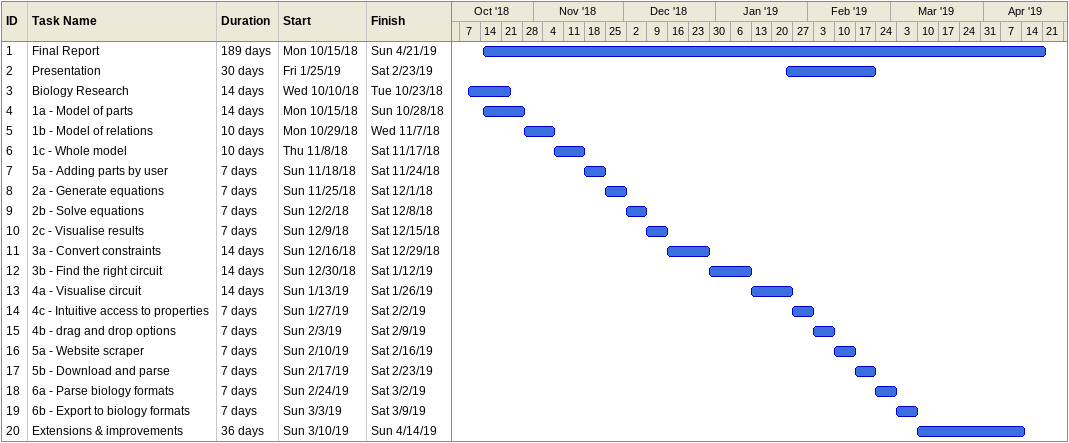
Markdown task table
| ID | Task | Duration | Start | Finish |
|---|---|---|---|---|
| 1 | Final Report | 189d | 2018-10-15 | 2019-04-21 |
| 2 | Presentation | 30d | 2019-01-25 | 2019-02-23 |
| 3 | Biology Research | 14d | 2018-10-10 | 2018-10-23 |
| 4 | 1a - Model of parts | 14d | 2018-10-15 | 2018-10-28 |
| 5 | 1b - Model of relations | 10d | 2018-10-29 | 2018-11-07 |
| 6 | 1c - Whole model | 10d | 2018-11-08 | 2018-11-17 |
| 7 | 5a - Adding parts by user | 7d | 2018-11-18 | 2018-11-24 |
| 8 | 2a - Generate equations | 7d | 2018-11-25 | 2018-12-01 |
| 9 | 2b - Solve equations | 7d | 2018-12-02 | 2018-12-08 |
| 10 | 2c - Visualise results | 7d | 2018-12-09 | 2018-12-15 |
| 11 | 3a - Convert constraints | 14d | 2018-12-16 | 2018-12-29 |
| 12 | 3b - Find the right circuit | 14d | 2018-12-30 | 2019-01-12 |
| 13 | 4a - Visualise circuit | 14d | 2019-01-13 | 2019-01-26 |
| 14 | 4c - Intuitive access to properties | 7d | 2019-01-27 | 2019-02-02 |
| 15 | 4b - drag and drop options | 7d | 2019-02-03 | 2019-02-09 |
| 16 | 5a - Website scraper | 7d | 2019-02-10 | 2019-02-16 |
| 17 | 5b - Download and parse | 7d | 2019-02-17 | 2019-02-23 |
| 18 | 6a - Parse biology formats | 7d | 2019-02-24 | 2019-03-02 |
| 19 | 6b - Export to biology formats | 7d | 2019-03-03 | 2019-03-09 |
| 20 | Extensions & improvements | 36d | 2019-03-10 | 2019-04-14 |
